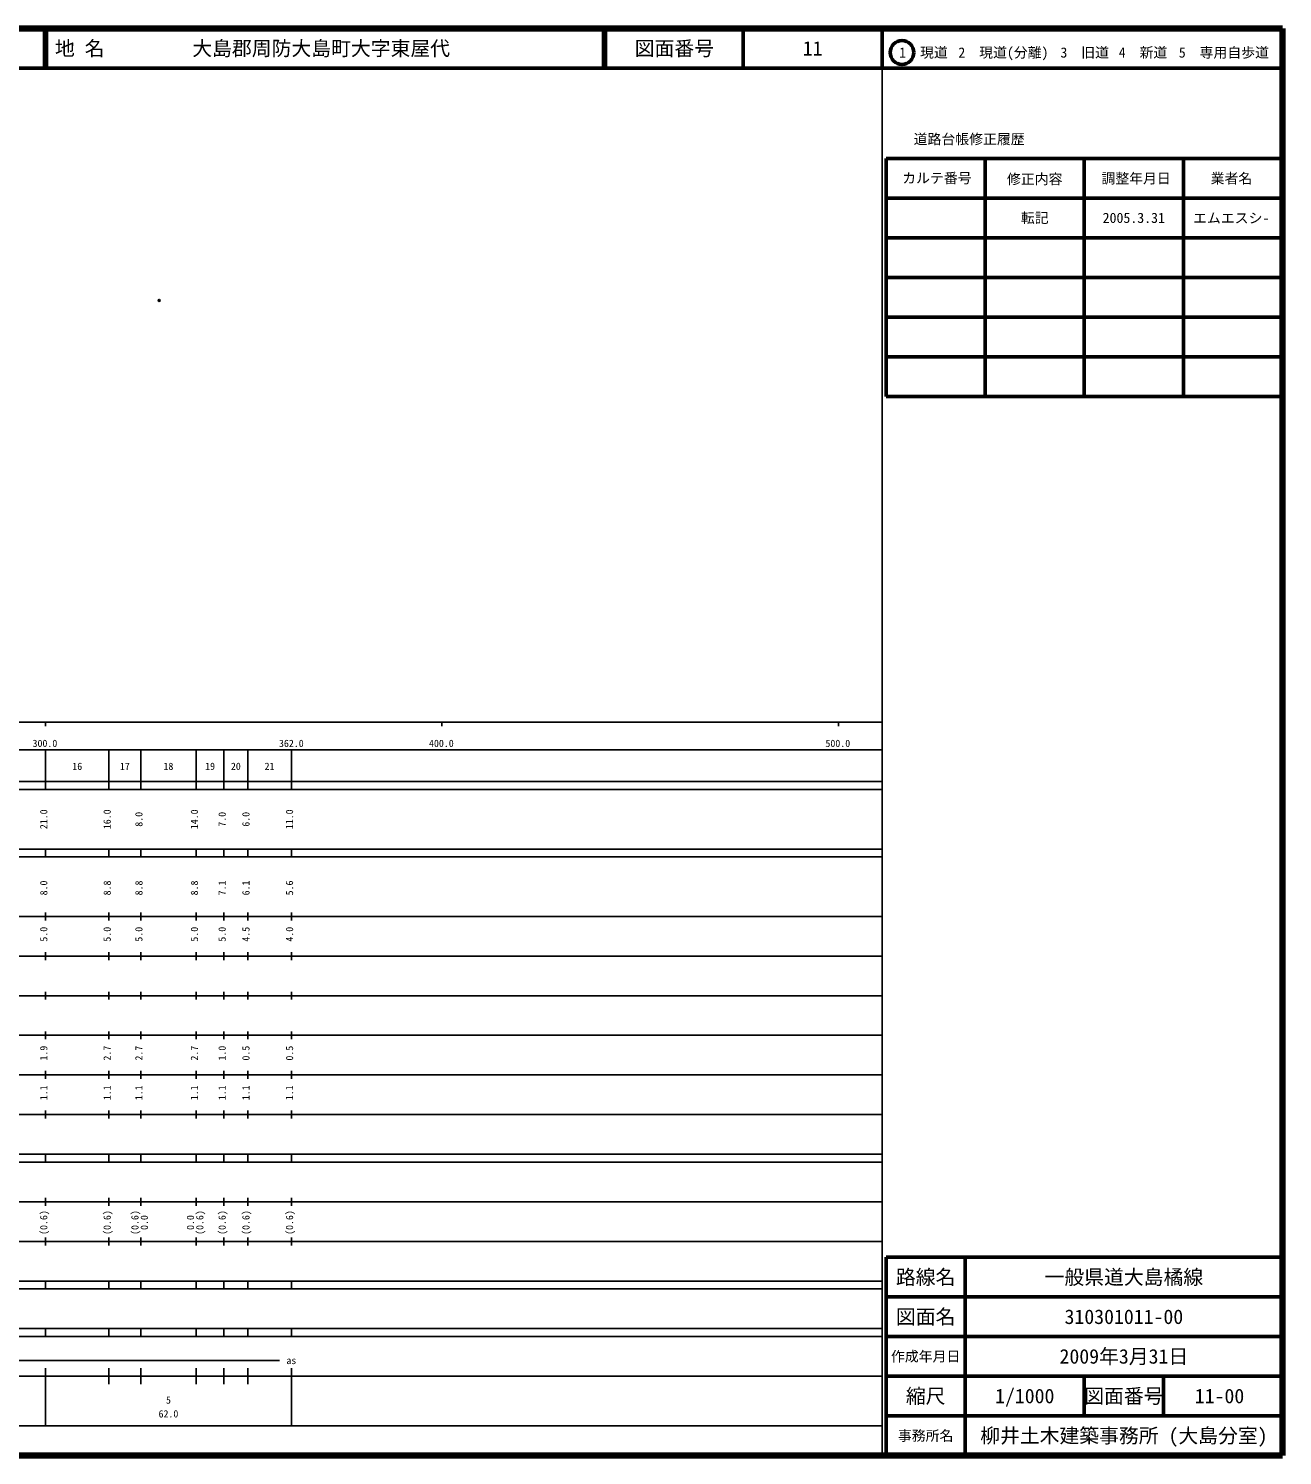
# Model space of a CAD drawing. Units: millimetres on the paper. Extents: x 40 to 680, y 20 to 380.
# Drawn here: x 363.7 to 680, y 20 to 380 of the extents above; entities that cross this region are included whole.
import ezdxf
from ezdxf.enums import TextEntityAlignment as Align

# ---------------------------------------------------------------- set-up
doc = ezdxf.new("R2010")
doc.units = ezdxf.units.MM
doc.header["$PDMODE"] = 32
doc.header["$PDSIZE"] = 0.5
doc.layers.add('M-OTRS', color=6, linetype='Continuous')
doc.layers.add('M-TTL-TXT', color=7, linetype='Continuous')
for name, color, linetype, lineweight in [('M-TTL', 2, 'Continuous', 140), ('M-TTL-BAND', 7, 'Continuous', 25), ('M-TTL-FRAM', 2, 'Continuous', 50), ('M-TTL-LINE', 7, 'Continuous', 50)]:
    doc.layers.add(name, color=color, linetype=linetype, lineweight=lineweight)
doc.styles.add('ＭＳ ゴシック', font='')
doc.styles.get('ＭＳ ゴシック').set_extended_font_data('MS Gothic')

msp = doc.modelspace()

# ---------------------------------------------------------------- linework, layer by layer
at = {"layer": 'M-OTRS'}
msp.add_point((396.685, 311.417), dxfattribs=at)
at = {"layer": 'M-TTL'}
for p, q in [((680, 380), (40, 380)), ((680, 20), (680, 380)), ((40, 20), (680, 20))]:
    msp.add_line(p, q, dxfattribs=at)
at = {"layer": 'M-TTL-BAND'}
for p, q in [((579, 20), (579, 370)), ((40, 205), (579, 205)), ((368, 205), (368, 204)), ((468, 205), (468, 204)), ((568, 205), (568, 204)), ((68, 198), (579, 198)), ((368, 188), (368, 198)), ((384, 188), (384, 198)), ((392, 188), (392, 198)), ((406, 188), (406, 198)), ((413, 188), (413, 198)), ((419, 188), (419, 198)), ((430, 188), (430, 198)), ((40, 190), (579, 190)), ((40, 188), (579, 188)), ((40, 173), (579, 173)), ((368, 171), (368, 173)), ((384, 171), (384, 173)), ((392, 171), (392, 173)), ((406, 171), (406, 173)), ((413, 171), (413, 173)), ((419, 171), (419, 173)), ((430, 171), (430, 173)), ((40, 171), (579, 171)), ((40, 156), (579, 156)), ((368, 155), (368, 157)), ((384, 155), (384, 157)), ((392, 155), (392, 157)), ((406, 155), (406, 157)), ((413, 155), (413, 157)), ((419, 155), (419, 157)), ((430, 155), (430, 157)), ((46, 146), (579, 146)), ((368, 145), (368, 147)), ((384, 145), (384, 147)), ((392, 145), (392, 147)), ((406, 145), (406, 147)), ((413, 145), (413, 147)), ((419, 145), (419, 147)), ((430, 145), (430, 147)), ((368, 135), (368, 137)), ((384, 135), (384, 137)), ((392, 135), (392, 137)), ((406, 135), (406, 137)), ((413, 135), (413, 137)), ((419, 135), (419, 137)), ((430, 135), (430, 137)), ((52, 136), (579, 136)), ((46, 126), (579, 126)), ((368, 125), (368, 127)), ((384, 125), (384, 127)), ((392, 125), (392, 127)), ((406, 125), (406, 127)), ((413, 125), (413, 127)), ((419, 125), (419, 127)), ((430, 125), (430, 127)), ((52, 116), (579, 116)), ((368, 115), (368, 117)), ((384, 115), (384, 117)), ((392, 115), (392, 117)), ((406, 115), (406, 117)), ((413, 115), (413, 117)), ((419, 115), (419, 117)), ((430, 115), (430, 117)), ((46, 106), (579, 106)), ((368, 105), (368, 107)), ((384, 105), (384, 107)), ((392, 105), (392, 107)), ((406, 105), (406, 107)), ((413, 105), (413, 107)), ((419, 105), (419, 107)), ((430, 105), (430, 107)), ((40, 96), (579, 96)), ((40, 94), (579, 94)), ((368, 94), (368, 96)), ((384, 94), (384, 96)), ((392, 94), (392, 96)), ((406, 94), (406, 96)), ((413, 94), (413, 96)), ((419, 94), (419, 96)), ((430, 94), (430, 96)), ((49, 84), (579, 84)), ((368, 83), (368, 85)), ((384, 83), (384, 85)), ((392, 83), (392, 85)), ((406, 83), (406, 85)), ((413, 83), (413, 85)), ((419, 83), (419, 85)), ((430, 83), (430, 85)), ((40, 74), (579, 74)), ((368, 73), (368, 75)), ((384, 73), (384, 75)), ((392, 73), (392, 75)), ((406, 73), (406, 75)), ((413, 73), (413, 75)), ((419, 73), (419, 75)), ((430, 73), (430, 75)), ((40, 64), (579, 64)), ((40, 62), (579, 62)), ((368, 62), (368, 64)), ((384, 62), (384, 64)), ((392, 62), (392, 64)), ((406, 62), (406, 64)), ((413, 62), (413, 64)), ((419, 62), (419, 64)), ((430, 62), (430, 64)), ((40, 52), (579, 52)), ((368, 50), (368, 52)), ((384, 50), (384, 52)), ((392, 50), (392, 52)), ((406, 50), (406, 52)), ((413, 50), (413, 52)), ((419, 50), (419, 52)), ((430, 50), (430, 52)), ((40, 50), (579, 50)), ((137.5, 44), (427, 44)), ((40, 40), (579, 40)), ((368, 27.5), (368, 42)), ((384, 38), (384, 42)), ((392, 38), (392, 42)), ((406, 38), (406, 42)), ((413, 38), (413, 42)), ((419, 38), (419, 42)), ((430, 27.5), (430, 42)), ((68, 27.5), (579, 27.5))]:
    msp.add_line(p, q, dxfattribs=at)
at = {"layer": 'M-TTL-FRAM'}
for p, q in [((580, 347.197), (580, 287.197)), ((580, 347.197), (680, 347.197)), ((580, 287.197), (680, 287.197)), ((680, 70), (580, 70)), ((580, 70), (580, 20))]:
    msp.add_line(p, q, dxfattribs=at)
at = {"layer": 'M-TTL-LINE'}
for p, q in [((367.75, 380), (367.75, 370)), ((368.25, 380), (368.25, 370)), ((508.747, 380), (508.747, 370)), ((509.247, 380), (509.247, 370)), ((543.997, 380), (543.997, 370)), ((579, 380), (579, 370)), ((40, 370), (680, 370)), ((605, 347.197), (605, 287.197)), ((630, 347.197), (630, 287.197)), ((655, 347.197), (655, 287.197)), ((580, 337.197), (680, 337.197)), ((580, 327.197), (680, 327.197)), ((580, 317.197), (680, 317.197)), ((580, 307.197), (680, 307.197)), ((580, 297.197), (680, 297.197)), ((600, 70), (600, 20)), ((680, 60), (580, 60)), ((680, 50), (580, 50)), ((680, 40), (580, 40)), ((630, 40), (630, 30)), ((650, 40), (650, 30)), ((680, 30), (580, 30))]:
    msp.add_line(p, q, dxfattribs=at)
msp.add_circle((584.031, 373.958), 3, dxfattribs=at)

# ---------------------------------------------------------------- texts
at = {"layer": 'M-TTL-BAND', "style": 'ＭＳ ゴシック'}
for s, p in [('300.0', (367.844, 198.195)), ('362.0', (430, 198.195)), ('400.0', (467.844, 198.195)), ('500.0', (567.844, 198.195)), ('16', (376, 192.405)), ('17', (388, 192.405)), ('18', (399, 192.405)), ('19', (409.5, 192.405)), ('20', (416, 192.405)), ('21', (424.5, 192.405)), ('as', (430, 42.5)), ('5', (399, 32.523)), ('62.0', (399, 29.033))]:
    msp.add_text(s, height=1.833, dxfattribs=at).set_placement(p, align=Align.BOTTOM_CENTER)
for s, p in [('21.0', (369, 180.5)), ('16.0', (385, 180.5)), ('8.0', (393, 180.5)), ('14.0', (407, 180.5)), ('7.0', (414, 180.5)), ('6.0', (420, 180.5)), ('11.0', (431, 180.5)), ('8.0', (369, 163.174)), ('8.8', (385, 163.174)), ('8.8', (393, 163.174)), ('8.8', (407, 163.174)), ('7.1', (414, 163.174)), ('6.1', (420, 163.174)), ('5.6', (431, 163.174)), ('5.0', (369, 151.5)), ('5.0', (385, 151.5)), ('5.0', (393, 151.5)), ('5.0', (407, 151.5)), ('5.0', (414, 151.5)), ('4.5', (420, 151.5)), ('4.0', (431, 151.5)), ('1.9', (369, 121.5)), ('2.7', (385, 121.5)), ('2.7', (393, 121.5)), ('2.7', (407, 121.5)), ('1.0', (414, 121.5)), ('0.5', (420, 121.5)), ('0.5', (431, 121.5)), ('1.1', (369, 111.5)), ('1.1', (385, 111.5)), ('1.1', (393, 111.5)), ('1.1', (407, 111.5)), ('1.1', (414, 111.5)), ('1.1', (420, 111.5)), ('1.1', (431, 111.5)), ('(0.6)', (369, 78.764)), ('(0.6)', (385, 78.764)), ('(0.6)', (392, 78.764)), ('0.0', (394.37, 78.764)), ('0.0', (406, 78.764)), ('(0.6)', (408.37, 78.764)), ('(0.6)', (414, 78.764)), ('(0.6)', (420, 78.764)), ('(0.6)', (431, 78.764))]:
    msp.add_text(s, height=1.833, rotation=90, dxfattribs=at).set_placement(p, align=Align.BOTTOM_CENTER)
at = {"layer": 'M-TTL-TXT', "style": 'ＭＳ ゴシック'}
for s, p in [('地 名', (370.38, 375)), ('大島郡周防大島町大字東屋代', (405.024, 375))]:
    msp.add_text(s, height=3.666, dxfattribs=at).set_placement(p, align=Align.MIDDLE_LEFT)
for s, height, p in [('図面番号', 3.666, (526.622, 375)), ('11', 3.666, (561.497, 375)), ('1\u3000現道', 2.566, (589.448, 373.958)), ('2\u3000現道(分離)', 2.566, (609.619, 373.958)), ('3\u3000旧道', 2.566, (630.121, 373.958)), ('4\u3000新道', 2.566, (644.824, 373.958)), ('5\u3000専用自歩道', 2.566, (665.228, 373.958)), ('道路台帳修正履歴', 2.566, (600.968, 352.113)), ('カルテ番号', 2.566, (592.839, 342.277)), ('修正内容', 2.566, (617.509, 342.023)), ('調整年月日', 2.566, (643.089, 342.197)), ('業者名', 2.566, (667.134, 342.197)), ('転記', 2.566, (617.5, 332.245)), ('2005.3.31', 2.566, (642.5, 332.245)), ('エムエスシ-', 2.566, (667.077, 332.189)), ('路線名', 3.666, (590, 65)), ('路線名', 3.666, (590, 65)), ('一般県道大島橘線', 3.666, (640, 65)), ('図面名', 3.666, (590, 55)), ('図面名', 3.666, (590, 55)), ('310301011-00', 3.666, (640, 55)), ('2009年3月31日', 3.666, (640, 45)), ('作成年月日', 2.566, (590, 45)), ('作成年月日', 2.566, (590, 45)), ('縮尺', 3.666, (590, 35)), ('縮尺', 3.666, (590, 35)), ('1/1000', 3.666, (615, 35)), ('図面番号', 3.666, (640, 35)), ('図面番号', 3.666, (640, 35)), ('11-00', 3.666, (664.125, 35)), ('事務所名', 2.566, (590, 25)), ('事務所名', 2.566, (590, 25)), ('柳井土木建築事務所 (大島分室)', 3.666, (640, 25))]:
    msp.add_text(s, height=height, dxfattribs=at).set_placement(p, align=Align.MIDDLE_CENTER)

doc.saveas('drawing.dxf')
